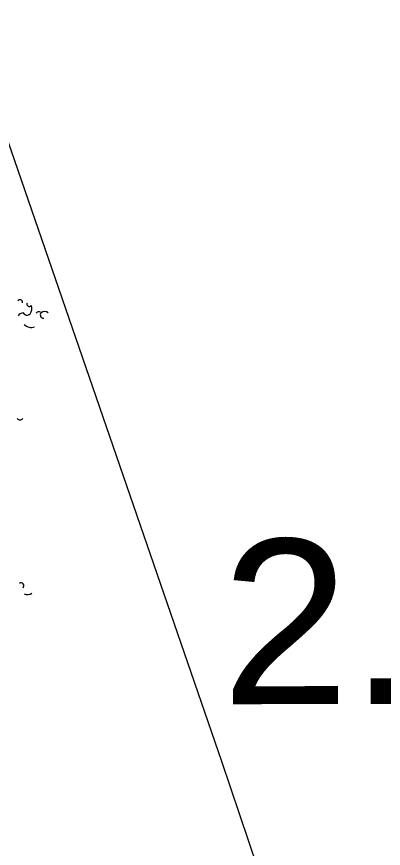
# Model space of a CAD drawing. Header units: millimetres. Extents: x 563604 to 809435, y 2337 to 1331933.
# Drawn here: x 734622 to 735956, y 1261637 to 1264665 of the extents above; entities that cross this region are included whole.
import ezdxf

# ---------------------------------------------------------------- set-up
doc = ezdxf.new("R2010")
doc.units = ezdxf.units.MM
for name, color, linetype, lineweight in [('A-ANNO-DIMS', 211, 'Continuous', 9), ('A-ANNO-DIMS-340', 211, 'Continuous', 9), ('CD TAI', 7, 'Continuous', 9), ('ks_caytram-1', 253, 'Continuous', 9), ('MEP DUONG NHUA-1', 253, 'Continuous', 9), ('NCV_TKCS_HIEN TRANG_251226_dwg-1', 253, 'Continuous', 9)]:
    doc.layers.add(name, color=color, linetype=linetype, lineweight=lineweight)
doc.styles.add('Arial', font='arial_0.ttf', dxfattribs={"height": 600.128024})
doc.styles.add('Arial_2', font='arial_0.ttf', dxfattribs={"width": 0.9, "height": 1360})
doc.dimstyles.new('1_Dim_chi_tiet_khu_đất_1', dxfattribs={"dimscale": 304.8, "dimtxt": 1387.552784, "dimasz": 1.338583, "dimexe": 1.115486, "dimexo": 0.0625, "dimgap": 0.111549, "dimtad": 1, "dimdec": 0, "dimrnd": 5, "dimzin": 0, "dimdsep": 46, "dimtxsty": 'Arial_2', "dimblk1": 'OBLIQUE', "dimblk2": 'OBLIQUE', "dimsah": 1, "dimcen": 0.09, "dimdle": 1.115486, "dimazin": 0, "dimtfac": 1, "dimtdec": 4, "dimtix": 1, "dimtmove": 0, "dimatfit": 3, "dimfxl": 3.346457, "dimfxlon": 1, "dimtvp": 1, "dimtolj": 1, "dimtzin": 0, "dimarcsym": 2})

# ---------------------------------------------------------------- blocks, each defined once
blk = doc.blocks.new('NCV_TKCS_HIEN TRANG_251226_dwg_CX-2645538-TỔNG THỂ_HIỆN TRẠNG KHU ĐẤT')
at = {"layer": 'ks_caytram-1'}
for centre, radius, start, end in [((725161.8, 1294430.7), 8.84, 344.9871, 158.4102), ((725195.5, 1294423.8), 9.07, 157.3021, 323.4781), ((725177.2, 1294406.8), 28.1, 318.8791, 24.5371), ((725173.2, 1294370.9), 20.7, 88.3908, 152.812), ((725187.3, 1294399.4), 15.7, 210.0541, 314.6851), ((725229.9, 1294385.9), 10.3, 51.3851, 153.0747), ((725246.7, 1294383.9), 11.3, 136.3381, 279.7271), ((725251.4, 1294375.7), 20.5, 51.4441, 128.8265), ((725202.6, 1294373.5), 35.1, 223.8351, 289.1811), ((725161.3, 1294013.6), 11.8, 211.7701, 328.5001), ((725165.4, 1293398.2), 10.3, 315.6691, 125.803), ((725188.9, 1293397.7), 31.3, 248.1441, 301.2741)]:
    blk.add_arc(centre, radius, start, end, dxfattribs=at)
blk = doc.blocks.new('NCV_TKCS_HIEN TRANG_251226_dwg-1595164-TỔNG THỂ_HIỆN TRẠNG KHU ĐẤT')
at = {"layer": 'MEP DUONG NHUA-1', "flags": 128}
blk.add_lwpolyline([(716231.5, 1321591.7), (717133.5, 1319975.5), (720696.1, 1309813.7), (723366.6, 1301357.1), (725670.4, 1294397), (733749.3, 1266649), (735367.7, 1261954.8), (739458.1, 1249812.8), (743658, 1235750.6), (749920.1, 1214169.6), (754437.4, 1199109), (756928.6, 1191184.1), (760666.8, 1178214.1), (762672.6, 1171661.4), (768012.8, 1151455.6)], dxfattribs=at)
blk.add_blockref('NCV_TKCS_HIEN TRANG_251226_dwg_CX-2645538-TỔNG THỂ_HIỆN TRẠNG KHU ĐẤT', (9472.7, -30804.7))
at = {"layer": 'CD TAI', "insert": (735365.8, 1262762.1), "char_height": 600.13, "width": 2512.823, "attachment_point": 1, "rotation": 0.1346, "line_spacing_factor": 0.941778, "style": 'Arial'}
blk.add_mtext('2.339', dxfattribs=at)
blk = doc.blocks.new('DIMBLOCK1-TỔNG THỂ_HIỆN TRẠNG KHU ĐẤT')
at = {"layer": 'A-ANNO-DIMS-340'}
for p, q in [((741408.5, 1206190.7), (721160, 1273417.7)), ((720281.4, 1272798), (721583.6, 1273190.2)), ((721258.1, 1273092.1), (720281.4, 1272798)), ((740333.8, 1206222.1), (741636, 1206614.3)), ((741310.4, 1206516.3), (740333.8, 1206222.1))]:
    blk.add_line(p, q, dxfattribs=at)
at = {"layer": 'A-ANNO-DIMS-340', "lineweight": 25}
for p, q in [((721258.1, 1273092.1), (721003.9, 1273228.6)), ((721258.1, 1273092.1), (721512.3, 1272955.6)), ((741310.4, 1206516.3), (741056.3, 1206652.8)), ((741310.4, 1206516.3), (741564.6, 1206379.8))]:
    blk.add_line(p, q, dxfattribs=at)
at = {"layer": 'A-ANNO-DIMS-340', "color": 0, "insert": (732330.2, 1242571.6), "char_height": 1360, "width": 5635.599, "attachment_point": 1, "rotation": 286.7621, "line_spacing_factor": 0.941778, "style": 'Arial_2'}
blk.add_mtext('69530', dxfattribs=at)
blk = doc.blocks.new('_Oblique')
at = {"color": 0, "linetype": 'ByBlock', "lineweight": -2}
blk.add_line((-0.5, -0.5), (0.5, 0.5), dxfattribs=at)

msp = doc.modelspace()

# ---------------------------------------------------------------- block references
at = {"layer": 'NCV_TKCS_HIEN TRANG_251226_dwg-1'}
msp.add_blockref('NCV_TKCS_HIEN TRANG_251226_dwg-1595164-TỔNG THỂ_HIỆN TRẠNG KHU ĐẤT', (0, 0), dxfattribs=at)

# ---------------------------------------------------------------- dimensions: what is measured, and where the dimension line sits
at = {"layer": 'A-ANNO-DIMS'}
dim = msp.add_linear_dim(base=(721258.1, 1273092.1), p1=(740333.8, 1206222.1), p2=(720281.4, 1272798), angle=286.7621, dimstyle='1_Dim_chi_tiet_khu_đất_1', override={"dimpost": '<>', "dimfxl": 69530.142663}, dxfattribs=at)
dim.commit()
dim.dimension.update_dxf_attribs({"geometry": 'DIMBLOCK1-TỔNG THỂ_HIỆN TRẠNG KHU ĐẤT', "text_midpoint": (731982.1, 1240014.4)})

doc.saveas('drawing.dxf')
